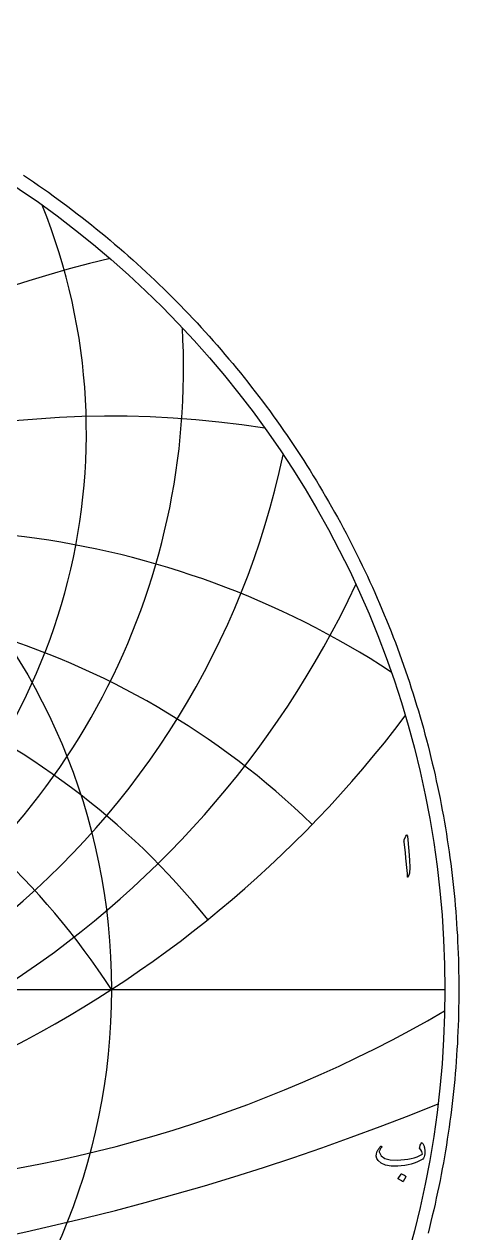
# Model space of a CAD drawing. Header units: millimetres. Extents: x -69 to 69, y -69 to 71.
# Drawn here: x 38.3 to 68.9, y -17.1 to 68 of the extents above; entities that cross this region are included whole.
import ezdxf

# ---------------------------------------------------------------- set-up
doc = ezdxf.new("R2010")
doc.units = ezdxf.units.MM
for name, color, linetype in [('CUT_OUTER', 1, 'Continuous'), ('ENGRAVE', 7, 'Continuous'), ('ENGRAVE_FINE', 8, 'Continuous'), ('TEXT', 5, 'Continuous')]:
    doc.layers.add(name, color=color, linetype=linetype)

msp = doc.modelspace()

# ---------------------------------------------------------------- linework, layer by layer
at = {"layer": 'CUT_OUTER'}
msp.add_lwpolyline([(38.2968, 57.3153), (38.6478, 57.0792), (38.9973, 56.841), (39.3453, 56.6006), (39.6919, 56.3582), (40.037, 56.1136), (40.3805, 55.8668), (40.7225, 55.618), (41.063, 55.3671), (41.402, 55.1141), (41.7394, 54.859), (42.0752, 54.6019), (42.4095, 54.3427), (42.7421, 54.0814), (43.0731, 53.8182), (43.4025, 53.5529), (43.7303, 53.2855), (44.0564, 53.0162), (44.3809, 52.7449), (44.7037, 52.4716), (45.0248, 52.1963), (45.3443, 51.919), (45.662, 51.6398), (45.978, 51.3587), (46.2922, 51.0756), (46.6048, 50.7906), (46.9155, 50.5037), (47.2245, 50.2149), (47.5318, 49.9242), (47.8372, 49.6316), (48.1408, 49.3371), (48.4426, 49.0408), (48.7426, 48.7426), (49.0408, 48.4426), (49.3371, 48.1408), (49.6316, 47.8372), (49.9242, 47.5318), (50.2149, 47.2245), (50.5037, 46.9155), (50.7906, 46.6048), (51.0756, 46.2922), (51.3587, 45.978), (51.6398, 45.662), (51.919, 45.3443), (52.1963, 45.0248), (52.4716, 44.7037), (52.7449, 44.3809), (53.0162, 44.0564), (53.2855, 43.7303), (53.5529, 43.4025), (53.8182, 43.0731), (54.0814, 42.7421), (54.3427, 42.4095), (54.6019, 42.0752), (54.859, 41.7394), (55.1141, 41.402), (55.3671, 41.063), (55.618, 40.7225), (55.8668, 40.3805), (56.1136, 40.037), (56.3582, 39.6919), (56.6006, 39.3453), (56.841, 38.9973), (57.0792, 38.6478), (57.3153, 38.2968), (57.5492, 37.9444), (57.7809, 37.5906), (58.0105, 37.2354), (58.2379, 36.8787), (58.4631, 36.5207), (58.686, 36.1613), (58.9068, 35.8005), (59.1254, 35.4384), (59.3417, 35.0749), (59.5558, 34.7102), (59.7677, 34.3441), (59.9773, 33.9767), (60.1846, 33.6081), (60.3897, 33.2381), (60.5925, 32.867), (60.793, 32.4946), (60.9913, 32.1209), (61.1872, 31.7461), (61.3809, 31.37), (61.5722, 30.9928), (61.7612, 30.6144), (61.9479, 30.2349), (62.1322, 29.8542), (62.3142, 29.4724), (62.4939, 29.0895), (62.6712, 28.7055), (62.8462, 28.3204), (63.0188, 27.9343), (63.189, 27.5471), (63.3568, 27.1589), (63.5223, 26.7696), (63.6853, 26.3793), (63.846, 25.9881), (64.0042, 25.5958), (64.1601, 25.2026), (64.3135, 24.8085), (64.4645, 24.4134), (64.6131, 24.0174), (64.7593, 23.6205), (64.903, 23.2227), (65.0443, 22.824), (65.1831, 22.4245), (65.3194, 22.0241), (65.4534, 21.6229), (65.5848, 21.2208), (65.7138, 20.818), (65.8403, 20.4144), (65.9643, 20.01), (66.0858, 19.6049), (66.2049, 19.1991), (66.3214, 18.7925), (66.4355, 18.3852), (66.5471, 17.9772), (66.6561, 17.5685), (66.7626, 17.1592), (66.8667, 16.7492), (66.9682, 16.3386), (67.0672, 15.9274), (67.1636, 15.5156), (67.2576, 15.1032), (67.349, 14.6902), (67.4379, 14.2767), (67.5242, 13.8626), (67.608, 13.4481), (67.6892, 13.033), (67.7679, 12.6174), (67.8441, 12.2013), (67.9177, 11.7848), (67.9887, 11.3679), (68.0572, 10.9505), (68.1231, 10.5327), (68.1864, 10.1145), (68.2472, 9.6959), (68.3054, 9.277), (68.361, 8.8577), (68.4141, 8.4381), (68.4646, 8.0181), (68.5125, 7.5979), (68.5578, 7.1774), (68.6006, 6.7566), (68.6407, 6.3355), (68.6783, 5.9142), (68.7133, 5.4927), (68.7457, 5.071), (68.7755, 4.6491), (68.8028, 4.227), (68.8274, 3.8047), (68.8495, 3.3824), (68.8689, 2.9598), (68.8858, 2.5372), (68.9001, 2.1145), (68.9117, 1.6917), (68.9208, 1.2688), (68.9273, 0.8459), (68.9312, 0.423), (68.9325, 0), (68.9312, -0.423), (68.9273, -0.8459), (68.9208, -1.2688), (68.9117, -1.6917), (68.9001, -2.1145), (68.8858, -2.5372), (68.8689, -2.9598), (68.8495, -3.3824), (68.8274, -3.8047), (68.8028, -4.227), (68.7755, -4.6491), (68.7457, -5.071), (68.7133, -5.4927), (68.6783, -5.9142), (68.6407, -6.3355), (68.6006, -6.7566), (68.5578, -7.1774), (68.5125, -7.5979), (68.4646, -8.0181), (68.4141, -8.4381), (68.361, -8.8577), (68.3054, -9.277), (68.2472, -9.6959), (68.1864, -10.1145), (68.1231, -10.5327), (68.0572, -10.9505), (67.9887, -11.3679), (67.9177, -11.7848), (67.8441, -12.2013), (67.7679, -12.6174), (67.6892, -13.033), (67.608, -13.4481), (67.5242, -13.8626), (67.4379, -14.2767), (67.349, -14.6902), (67.2576, -15.1032), (67.1636, -15.5156), (67.0672, -15.9274), (66.9682, -16.3386), (66.8667, -16.7492), (66.7626, -17.1592)], dxfattribs=at)
at = {"layer": 'ENGRAVE'}
msp.add_lwpolyline([(-67.95, 0), (67.95, 0)], dxfattribs=at)
for radius in [67.95, 44.4794]:
    msp.add_circle((0, 0), radius, dxfattribs=at)
for centre, radius, start, end in [((0, 39.2101), 42.7107, 157.98396, 22.01604), ((0, 43.6985), 49.5544, 176.664202, 3.335798), ((0, 49.5694), 57.8132, 191.904364, 348.095636), ((0, 57.4636), 68.1422, 205.149698, 334.850302), ((0, -28.8852), 53.0355, 33, 147), ((0, -28.8852), 53.0355, 33, 147), ((0, 68.4922), 81.6676, 217.070295, 322.929705), ((21.1828, 79.0552), 93.1496, 272.676693, 300.124801)]:
    msp.add_arc(centre, radius, start, end, dxfattribs=at)
at = {"layer": 'ENGRAVE_FINE'}
for centre, radius, start, end in [((63.2053, -28.8852), 82.5087, 103.18373, 167.693089), ((63.2053, -28.8852), 82.5087, 103.18373, 167.693089), ((44.5021, -28.8852), 69.233, 81.037327, 164.27138), ((44.5021, -28.8852), 69.233, 81.037327, 164.27138), ((30.6201, -28.8852), 61.2402, 56.780754, 160.590446), ((30.6201, -28.8852), 61.2402, 56.780754, 160.590446), ((19.3034, -28.8852), 56.4392, 45.860293, 156.564744), ((19.3034, -28.8852), 56.4392, 45.860293, 156.564744), ((9.3516, -28.8852), 53.8537, 38.887439, 152.083666), ((9.3516, -28.8852), 53.8537, 38.887439, 152.083666), ((0, 158.3193), 179.5349, 247.925664, 292.074336)]:
    msp.add_arc(centre, radius, start, end, dxfattribs=at)
at = {"layer": 'TEXT'}
for points in [[(65.198, 10.781), (65.239, 10.8603), (65.272, 10.8881), (65.2969, 10.8646), (65.3138, 10.7895), (65.4124, 9.7394), (65.471, 9.0948), (65.4842, 8.5799), (65.4517, 8.1946), (65.3738, 7.939), (65.3596, 7.9182), (65.347, 7.9069), (65.336, 7.9053), (65.3266, 7.9133), (65.3191, 7.9259), (65.3138, 7.9423), (65.3106, 7.9624), (65.3095, 7.9862), (65.3095, 8.1719), (65.3009, 8.3688), (65.2838, 8.5769), (65.2581, 8.7963), (65.2524, 8.8537), (65.2356, 9.0085), (65.2074, 9.2609), (65.168, 9.6108), (65.0737, 10.3866), (65.0716, 10.4279), (65.0737, 10.4659), (65.0802, 10.5007), (65.0909, 10.5324)], [(66.3638, -10.807), (66.3926, -10.8432), (66.419, -10.8831), (66.443, -10.9268), (66.4645, -10.9742), (66.4837, -11.0251), (66.5004, -11.0792), (66.5148, -11.1365), (66.5267, -11.1971), (66.5422, -11.3187), (66.546, -11.4393), (66.5379, -11.5588), (66.5181, -11.6772), (66.4881, -11.7827), (66.4495, -11.8679), (66.4024, -11.9328), (66.3467, -11.9772), (66.1698, -12.0707), (65.9823, -12.154), (65.7841, -12.2272), (65.5751, -12.2901), (65.3554, -12.3424), (65.125, -12.3834), (64.8839, -12.4131), (64.6321, -12.4316), (64.16, -12.4268), (63.7726, -12.3609), (63.4699, -12.2339), (63.2518, -12.0458), (63.1624, -11.8987), (63.1211, -11.7404), (63.1281, -11.5708), (63.1833, -11.39), (63.2019, -11.351), (63.2234, -11.3112), (63.2479, -11.2706), (63.2754, -11.2292), (63.3058, -11.187), (63.3392, -11.144), (63.3755, -11.1002), (63.4147, -11.0556), (63.4278, -11.043), (63.4415, -11.0353), (63.4557, -11.0323), (63.4704, -11.0342), (63.4804, -11.038), (63.4887, -11.0449), (63.4954, -11.0551), (63.5004, -11.0685), (63.5029, -11.0811), (63.5015, -11.0931), (63.4964, -11.1047), (63.4876, -11.1156), (63.4509, -11.1593), (63.4179, -11.2046), (63.3887, -11.2515), (63.3633, -11.3), (63.3459, -11.3463), (63.3365, -11.3911), (63.3352, -11.4342), (63.3418, -11.4757), (63.4758, -11.7182), (63.7276, -11.8883), (64.0973, -11.9861), (64.5849, -12.0115), (64.853, -12.0012), (65.1084, -11.9788), (65.3513, -11.9444), (65.5815, -11.8979), (65.7995, -11.8394), (66.0053, -11.7688), (66.1992, -11.6861), (66.3809, -11.5914), (66.3633, -11.503), (66.3231, -11.405), (66.2604, -11.2973), (66.1752, -11.1799), (66.1725, -11.1687), (66.1731, -11.1478), (66.1768, -11.1173), (66.1838, -11.0771), (66.1856, -11.073), (66.187, -11.0696), (66.1878, -11.0666), (66.1881, -11.0642), (66.202, -11.0096), (66.2223, -10.9485), (66.2491, -10.881), (66.2824, -10.807), (66.2971, -10.7845), (66.3156, -10.777), (66.3378, -10.7845), (66.3638, -10.807)], [(64.8678, -12.9888), (64.8732, -12.9835), (64.8807, -12.9803), (64.8903, -12.9792), (64.9021, -12.9803), (64.9854, -13.014), (65.0639, -13.0553), (65.1376, -13.104), (65.2065, -13.1603), (65.2132, -13.1689), (65.2161, -13.1774), (65.2153, -13.186), (65.2107, -13.1946), (65.0093, -13.5203), (65.0018, -13.5281), (64.9921, -13.53), (64.9803, -13.526), (64.9664, -13.5161), (64.9544, -13.5075), (64.9353, -13.4946), (64.9094, -13.4775), (64.8764, -13.456), (64.8359, -13.4303), (64.7875, -13.4003), (64.7309, -13.366), (64.6664, -13.3275), (64.6578, -13.321), (64.6535, -13.3146), (64.6535, -13.3082), (64.6578, -13.3017)]]:
    msp.add_lwpolyline(points, close=True, dxfattribs=at)

doc.saveas('drawing.dxf')
